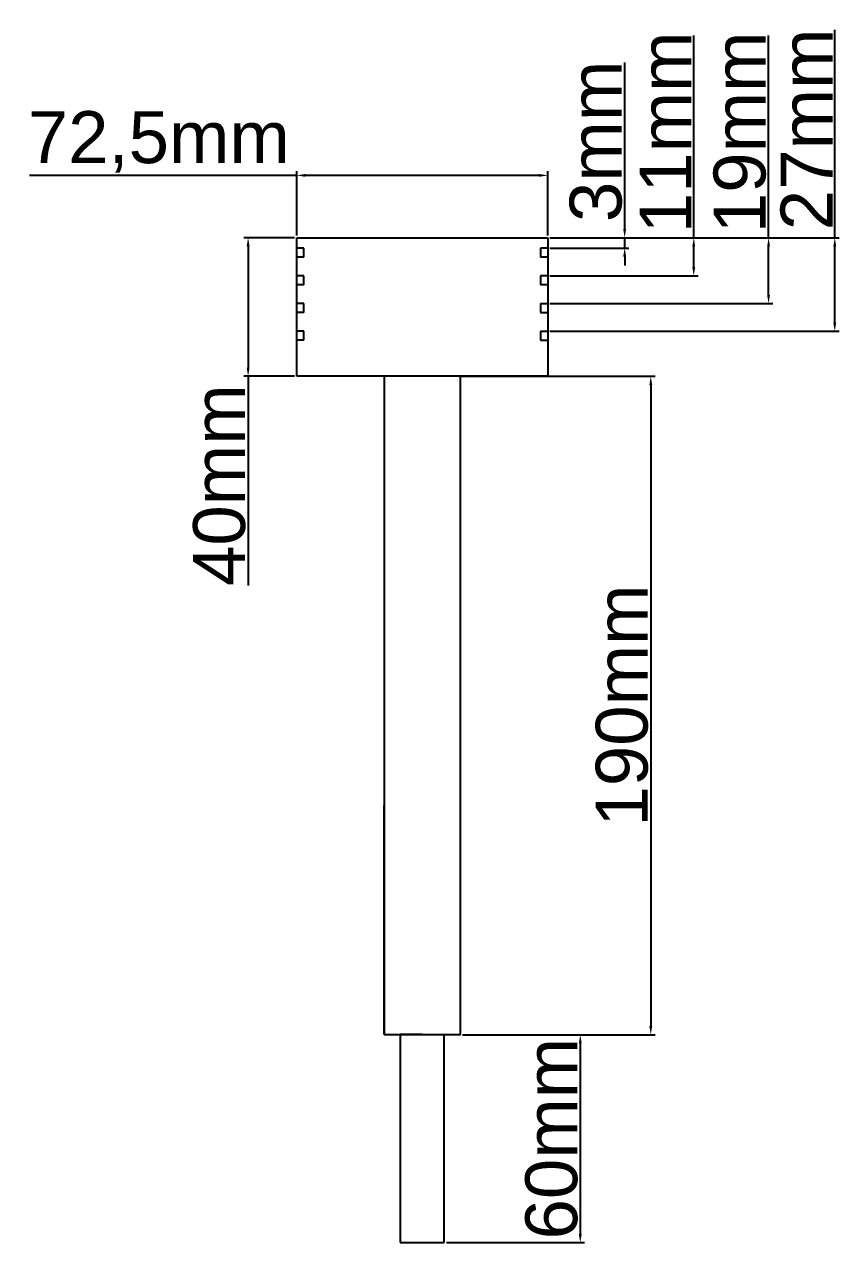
# Model space of a CAD drawing. Header units: centimetres. Extents: x 6534 to 31506, y 42826 to 109107.
# Drawn here: x 12204.4 to 12440, y 51508.2 to 51860 of the extents above; entities that cross this region are included whole.
import ezdxf

# ---------------------------------------------------------------- set-up
doc = ezdxf.new("R2010")
doc.units = ezdxf.units.CM
doc.header["$LTSCALE"] = 0.5
doc.styles.get("Standard").update_dxf_attribs({"font": 'arial.ttf'})
doc.dimstyles.new('ISO-25', dxfattribs={"dimtxt": 15, "dimasz": 2.5, "dimexe": 1.25, "dimexo": 0.625, "dimtad": 1, "dimtxsty": 'Standard', "dimcen": 2.5, "dimclrd": 1, "dimclre": 1, "dimadec": 0, "dimazin": 0, "dimtfac": 1, "dimtmove": 0, "dimatfit": 3, "dimfxl": 1, "dimarcsym": 0})

# ---------------------------------------------------------------- blocks, each defined once
blk = doc.blocks.new('*D469')
at = {"color": 1, "lineweight": -2, "transparency": 16777216}
for p, q in [((12330.62, 51758.47), (12386.48, 51758.47)), ((12385.23, 51755.97), (12385.23, 51570.97)), ((12330.87, 51568.47), (12386.48, 51568.47))]:
    blk.add_line(p, q, dxfattribs=at)
at = {"color": 1, "transparency": 16777216}
for points in [[(12384.81, 51755.97), (12385.64, 51755.97), (12385.23, 51758.47)], [(12384.81, 51570.97), (12385.64, 51570.97), (12385.23, 51568.47)]]:
    blk.add_solid(points, dxfattribs=at)
at = {"layer": 'Defpoints', "color": 0, "transparency": 16777216}
for p in [(12329.99, 51758.47), (12330.25, 51568.47), (12385.23, 51568.47)]:
    blk.add_point(p, dxfattribs=at)
at = {"color": 0, "transparency": 16777216, "insert": (12376.94, 51663.47), "char_height": 15, "attachment_point": 5, "rotation": 90}
blk.add_mtext('190mm', dxfattribs=at)
blk = doc.blocks.new('*D470')
at = {"color": 1, "lineweight": -2, "transparency": 16777216}
for p, q in [((12330.87, 51568.47), (12366.12, 51568.47)), ((12364.87, 51565.97), (12364.87, 51510.97)), ((12326.22, 51508.47), (12366.12, 51508.47))]:
    blk.add_line(p, q, dxfattribs=at)
at = {"color": 1, "transparency": 16777216}
for points in [[(12364.46, 51565.97), (12365.29, 51565.97), (12364.87, 51568.47)], [(12364.46, 51510.97), (12365.29, 51510.97), (12364.87, 51508.47)]]:
    blk.add_solid(points, dxfattribs=at)
at = {"layer": 'Defpoints', "color": 0, "transparency": 16777216}
for p in [(12330.25, 51568.47), (12325.6, 51508.47), (12364.87, 51508.47)]:
    blk.add_point(p, dxfattribs=at)
at = {"color": 0, "transparency": 16777216, "insert": (12356.59, 51538.47), "char_height": 15, "attachment_point": 5, "rotation": 90}
blk.add_mtext('60mm', dxfattribs=at)
blk = doc.blocks.new('*D471')
at = {"color": 1, "lineweight": -2, "transparency": 16777216}
for p, q in [((12282.37, 51798.47), (12267.72, 51798.47)), ((12268.97, 51795.97), (12268.97, 51760.97)), ((12282.37, 51758.47), (12267.72, 51758.47)), ((12268.97, 51758.47), (12268.97, 51698.12))]:
    blk.add_line(p, q, dxfattribs=at)
at = {"color": 1, "transparency": 16777216}
for points in [[(12268.55, 51795.97), (12269.39, 51795.97), (12268.97, 51798.47)], [(12268.55, 51760.97), (12269.39, 51760.97), (12268.97, 51758.47)]]:
    blk.add_solid(points, dxfattribs=at)
at = {"layer": 'Defpoints', "color": 0, "transparency": 16777216}
for p in [(12282.99, 51798.47), (12268.97, 51758.47), (12282.99, 51758.47)]:
    blk.add_point(p, dxfattribs=at)
at = {"color": 0, "transparency": 16777216, "insert": (12260.68, 51727.05), "char_height": 15, "attachment_point": 5, "rotation": 90}
blk.add_mtext('40mm', dxfattribs=at)
blk = doc.blocks.new('*D472')
at = {"color": 1, "lineweight": -2, "transparency": 16777216}
for p, q in [((12282.99, 51816.45), (12205.89, 51816.45)), ((12282.99, 51799.1), (12282.99, 51817.7)), ((12352.99, 51816.45), (12285.49, 51816.45)), ((12355.49, 51799.1), (12355.49, 51817.7))]:
    blk.add_line(p, q, dxfattribs=at)
at = {"color": 1, "transparency": 16777216}
for points in [[(12285.49, 51816.87), (12285.49, 51816.04), (12282.99, 51816.45)], [(12352.99, 51816.87), (12352.99, 51816.04), (12355.49, 51816.45)]]:
    blk.add_solid(points, dxfattribs=at)
at = {"layer": 'Defpoints', "color": 0, "transparency": 16777216}
for p in [(12282.99, 51816.45), (12282.99, 51798.47), (12355.49, 51798.47)]:
    blk.add_point(p, dxfattribs=at)
at = {"color": 0, "transparency": 16777216, "insert": (12243.19, 51826.09), "char_height": 15, "attachment_point": 5}
blk.add_mtext('72,5mm', dxfattribs=at)
blk = doc.blocks.new('*D473')
at = {"color": 1, "lineweight": -2, "transparency": 16777216}
for p, q in [((12377.69, 51800.97), (12377.69, 51849.06)), ((12356.12, 51798.47), (12378.94, 51798.47)), ((12377.69, 51795.47), (12377.69, 51798.47)), ((12356.12, 51795.47), (12378.94, 51795.47)), ((12377.69, 51792.97), (12377.69, 51790.47))]:
    blk.add_line(p, q, dxfattribs=at)
at = {"color": 1, "transparency": 16777216}
for points in [[(12377.27, 51800.97), (12378.11, 51800.97), (12377.69, 51798.47)], [(12377.27, 51792.97), (12378.11, 51792.97), (12377.69, 51795.47)]]:
    blk.add_solid(points, dxfattribs=at)
at = {"layer": 'Defpoints', "color": 0, "transparency": 16777216}
for p in [(12355.49, 51798.47), (12377.69, 51798.47), (12355.49, 51795.47)]:
    blk.add_point(p, dxfattribs=at)
at = {"color": 0, "transparency": 16777216, "insert": (12369.4, 51826.27), "char_height": 15, "attachment_point": 5, "rotation": 90}
blk.add_mtext('3mm', dxfattribs=at)
blk = doc.blocks.new('*D474')
at = {"color": 1, "lineweight": -2, "transparency": 16777216}
for p, q in [((12397.64, 51798.47), (12397.64, 51856.81)), ((12356.12, 51798.47), (12398.89, 51798.47)), ((12397.64, 51789.97), (12397.64, 51795.97)), ((12356.12, 51787.47), (12398.89, 51787.47))]:
    blk.add_line(p, q, dxfattribs=at)
at = {"color": 1, "transparency": 16777216}
for points in [[(12397.22, 51795.97), (12398.05, 51795.97), (12397.64, 51798.47)], [(12397.22, 51789.97), (12398.05, 51789.97), (12397.64, 51787.47)]]:
    blk.add_solid(points, dxfattribs=at)
at = {"layer": 'Defpoints', "color": 0, "transparency": 16777216}
for p in [(12355.49, 51798.47), (12397.64, 51798.47), (12355.49, 51787.47)]:
    blk.add_point(p, dxfattribs=at)
at = {"color": 0, "transparency": 16777216, "insert": (12389.48, 51828.89), "char_height": 15, "attachment_point": 5, "rotation": 90}
blk.add_mtext('11mm', dxfattribs=at)
blk = doc.blocks.new('*D475')
at = {"color": 1, "lineweight": -2, "transparency": 16777216}
for p, q in [((12419.24, 51798.47), (12419.24, 51856.81)), ((12356.12, 51798.47), (12420.49, 51798.47)), ((12419.24, 51781.97), (12419.24, 51795.97)), ((12356.12, 51779.47), (12420.49, 51779.47))]:
    blk.add_line(p, q, dxfattribs=at)
at = {"color": 1, "transparency": 16777216}
for points in [[(12418.83, 51795.97), (12419.66, 51795.97), (12419.24, 51798.47)], [(12418.83, 51781.97), (12419.66, 51781.97), (12419.24, 51779.47)]]:
    blk.add_solid(points, dxfattribs=at)
at = {"layer": 'Defpoints', "color": 0, "transparency": 16777216}
for p in [(12355.49, 51798.47), (12419.24, 51798.47), (12355.49, 51779.47)]:
    blk.add_point(p, dxfattribs=at)
at = {"color": 0, "transparency": 16777216, "insert": (12410.96, 51828.89), "char_height": 15, "attachment_point": 5, "rotation": 90}
blk.add_mtext('19mm', dxfattribs=at)
blk = doc.blocks.new('*D476')
at = {"color": 1, "lineweight": -2, "transparency": 16777216}
for p, q in [((12438.36, 51798.47), (12438.36, 51858.48)), ((12356.12, 51798.47), (12439.61, 51798.47)), ((12438.36, 51773.97), (12438.36, 51795.97)), ((12356.12, 51771.47), (12439.61, 51771.47))]:
    blk.add_line(p, q, dxfattribs=at)
at = {"color": 1, "transparency": 16777216}
for points in [[(12437.94, 51795.97), (12438.77, 51795.97), (12438.36, 51798.47)], [(12437.94, 51773.97), (12438.77, 51773.97), (12438.36, 51771.47)]]:
    blk.add_solid(points, dxfattribs=at)
at = {"layer": 'Defpoints', "color": 0, "transparency": 16777216}
for p in [(12355.49, 51798.47), (12438.36, 51798.47), (12355.49, 51771.47)]:
    blk.add_point(p, dxfattribs=at)
at = {"color": 0, "transparency": 16777216, "insert": (12430.2, 51829.73), "char_height": 15, "attachment_point": 5, "rotation": 90}
blk.add_mtext('27mm', dxfattribs=at)

msp = doc.modelspace()

# ---------------------------------------------------------------- linework, layer by layer
for p, q in [((12282.995, 51758.475), (12282.995, 51798.475)), ((12282.995, 51798.475), (12355.495, 51798.475)), ((12355.495, 51798.475), (12355.495, 51758.475)), ((12285.095, 51795.475), (12282.995, 51795.475)), ((12285.095, 51792.875), (12285.095, 51795.475)), ((12353.395, 51795.475), (12353.395, 51792.875)), ((12355.495, 51795.475), (12353.395, 51795.475)), ((12285.095, 51792.875), (12282.995, 51792.875)), ((12355.495, 51792.875), (12353.395, 51792.875)), ((12285.095, 51787.475), (12282.995, 51787.475)), ((12285.095, 51784.875), (12282.995, 51784.875)), ((12285.095, 51784.875), (12285.095, 51787.475)), ((12353.395, 51787.475), (12353.395, 51784.875)), ((12355.495, 51787.475), (12353.395, 51787.475)), ((12355.495, 51784.875), (12353.395, 51784.875)), ((12285.095, 51779.475), (12282.995, 51779.475)), ((12285.095, 51776.875), (12285.095, 51779.475)), ((12353.395, 51779.475), (12353.395, 51776.875)), ((12353.395, 51779.475), (12355.495, 51779.475)), ((12285.095, 51776.875), (12282.995, 51776.875)), ((12353.395, 51776.875), (12355.495, 51776.875)), ((12285.095, 51771.475), (12282.995, 51771.475)), ((12285.095, 51768.875), (12285.095, 51771.475)), ((12353.395, 51771.475), (12353.395, 51768.875)), ((12353.395, 51771.475), (12355.495, 51771.475)), ((12285.095, 51768.875), (12282.995, 51768.875)), ((12353.395, 51768.875), (12355.495, 51768.875)), ((12355.495, 51758.475), (12282.995, 51758.475)), ((12308.245, 51758.475), (12308.246, 51568.475)), ((12342.945, 51758.475), (12317.045, 51758.475)), ((12330.246, 51568.475), (12330.246, 51758.475)), ((12308.246, 51568.475), (12308.246, 51634.647)), ((12308.246, 51568.475), (12330.246, 51568.475)), ((12319.246, 51568.475), (12312.896, 51568.475)), ((12312.896, 51568.475), (12312.896, 51508.475)), ((12325.596, 51508.475), (12325.596, 51568.475)), ((12312.896, 51508.475), (12325.596, 51508.475))]:
    msp.add_line(p, q)

# ---------------------------------------------------------------- dimensions: what is measured, and where the dimension line sits
for base, p1, p2, picture, middle in [((12438.357, 51798.475), (12355.495, 51771.475), (12355.495, 51798.475), '*D476', (12430.201, 51829.728)), ((12397.638, 51798.475), (12355.495, 51787.475), (12355.495, 51798.475), '*D474', (12389.483, 51828.894)), ((12419.243, 51798.475), (12355.495, 51779.475), (12355.495, 51798.475), '*D475', (12410.959, 51828.894)), ((12377.688, 51798.475), (12355.495, 51795.475), (12355.495, 51798.475), '*D473', (12369.4, 51826.267)), ((12268.968, 51758.475), (12282.995, 51798.475), (12282.995, 51758.475), '*D471', (12260.685, 51727.048)), ((12385.226, 51568.475), (12329.995, 51758.475), (12330.246, 51568.475), '*D469', (12376.942, 51663.475)), ((12364.874, 51508.475), (12330.246, 51568.475), (12325.596, 51508.475), '*D470', (12356.591, 51538.475))]:
    dim = msp.add_linear_dim(base=base, p1=p1, p2=p2, angle=90, dimstyle='ISO-25', override={"dimpost": 'mm'})
    dim.commit()
    dim.dimension.update_dxf_attribs({"geometry": picture, "text_midpoint": middle})
dim = msp.add_linear_dim(base=(12282.995, 51816.455), p1=(12355.495, 51798.475), p2=(12282.995, 51798.475), dimstyle='ISO-25', override={"dimpost": 'mm'})
dim.commit()
dim.dimension.update_dxf_attribs({"geometry": '*D472', "text_midpoint": (12243.193, 51826.094)})

doc.saveas('drawing.dxf')
